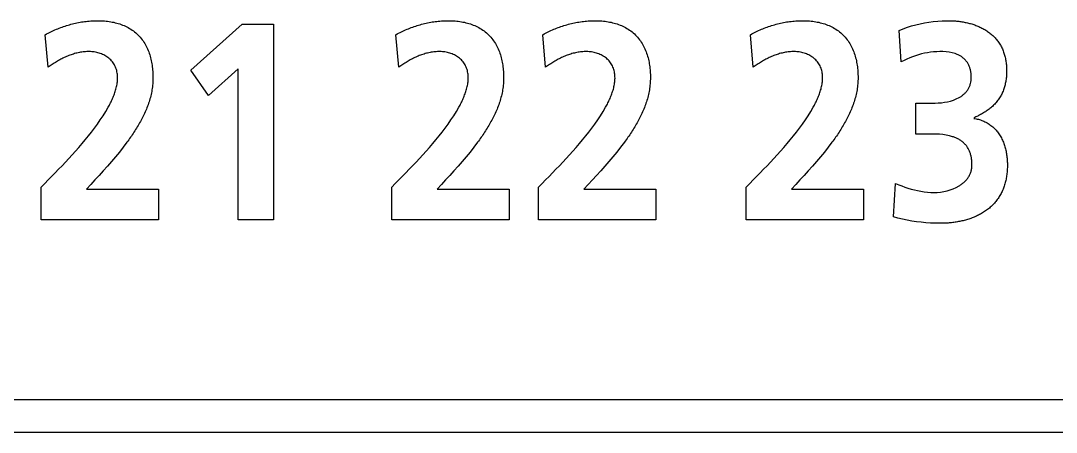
# Model space of a CAD drawing. Extents: x 147 to 432, y 261 to 358.
# Drawn here: x 261.25 to 270.75, y 318.83 to 322.61 of the extents above; entities that cross this region are included whole.
import ezdxf

# ---------------------------------------------------------------- set-up
doc = ezdxf.new("R2010")
doc.units = 0
doc.header["$MEASUREMENT"] = 0
doc.layers.get('0').update_dxf_attribs({"linetype": 'CONTINUOUS'})

msp = doc.modelspace()

# ---------------------------------------------------------------- linework, layer by layer
at = {"color": 7, "linetype": 'Continuous'}
for p, q in [((262.81125, 322.15466), (263.28443, 322.57754)), ((263.28443, 322.57754), (263.57227, 322.57754)), ((263.57227, 322.57754), (263.57227, 320.77783)), ((261.50228, 322.1805), (261.47679, 322.47953)), ((264.72, 322.1805), (264.69451, 322.47953)), ((266.06686, 322.1805), (266.0412, 322.47953)), ((267.97217, 322.1805), (267.94668, 322.47953)), ((269.33109, 322.22942), (269.31249, 322.51829)), ((263.2474, 322.16758), (262.97368, 321.92005)), ((263.2474, 320.77783), (263.2474, 322.16758)), ((262.97368, 321.92005), (262.81125, 322.15466)), ((269.46562, 321.56675), (269.46562, 321.85046)), ((269.46562, 321.85046), (269.6141, 321.85046)), ((269.62341, 321.56675), (269.46562, 321.56675)), ((269.2615, 320.80625), (269.27993, 321.11303)), ((261.43958, 320.77783), (261.43958, 321.07944)), ((261.85489, 321.06153), (262.51617, 321.06153)), ((262.51617, 321.06153), (262.51617, 320.77783)), ((264.6573, 320.77783), (264.6573, 321.07944)), ((265.07261, 321.06153), (265.73389, 321.06153)), ((265.73389, 321.06153), (265.73389, 320.77783)), ((266.00416, 320.77783), (266.00416, 321.07944)), ((266.41947, 321.06153), (267.08058, 321.06153)), ((267.08058, 321.06153), (267.08058, 320.77783)), ((267.90947, 320.77783), (267.90947, 321.07944)), ((268.32478, 321.06153), (268.98606, 321.06153)), ((268.98606, 321.06153), (268.98606, 320.77783)), ((262.51617, 320.77783), (261.43958, 320.77783)), ((263.57227, 320.77783), (263.2474, 320.77783)), ((265.73389, 320.77783), (264.6573, 320.77783)), ((267.08058, 320.77783), (266.00416, 320.77783)), ((268.98606, 320.77783), (267.90947, 320.77783)), ((311.80602, 319.12642), (257.50511, 319.12642)), ((257.50511, 318.8267), (311.80602, 318.8267))]:
    msp.add_line(p, q, dxfattribs=at)
for points in [[(261.47679, 322.47953, -0.014149), (261.52694, 322.505999, -0.014041), (261.578505, 322.529595, -0.013947), (261.631308, 322.550272, -0.013981), (261.685182, 322.567971, -0.014134), (261.739966, 322.582615, -0.014405), (261.795495, 322.594112, -0.014801), (261.851599, 322.60235, -0.015085), (261.907471, 322.607165, -0.016194), (261.964156, 322.608515, -0.018532), (262.020798, 322.605952, -0.021466), (262.077052, 322.598874, -0.024615), (262.13241, 322.586653, -0.027965), (262.186176, 322.568697, -0.031395), (262.237427, 322.544494, -0.034245), (262.285064, 322.5138, -0.035561), (262.327956, 322.476767, -0.035344), (262.365146, 322.434011, -0.033692), (262.396084, 322.386531, -0.030518), (262.420696, 322.335473, -0.027152), (262.439269, 322.281914, -0.023576), (262.45231, 322.226746, -0.019444), (262.460567, 322.170649, -0.018591), (262.464604, 322.114094, -0.019082), (262.464374, 322.057394, -0.019881), (262.459735, 322.000877, -0.020685), (262.450525, 321.944936, -0.018645), (262.436925, 321.889895, -0.016312), (262.419513, 321.835925, -0.014628), (262.398803, 321.783133, -0.01307), (262.375202, 321.731569, -0.011587), (262.349089, 321.68123, -0.010135), (262.320814, 321.63207, -0.008922), (262.290689, 321.58402, -0.007782), (262.259104, 321.53719, -0.006825), (262.226034, 321.491116), (262.191799, 321.445901), (262.156575, 321.401453), (262.120516, 321.357677), (262.083766, 321.314481), (262.046447, 321.271775), (262.008667, 321.229476), (261.97055, 321.187481), (261.93226, 321.145643), (261.89391, 321.10386), (261.85489, 321.06153)], [(264.69451, 322.47953, -0.014149), (264.74466, 322.505999, -0.014041), (264.796225, 322.529595, -0.013947), (264.849028, 322.550272, -0.013981), (264.902902, 322.567971, -0.014134), (264.957686, 322.582615, -0.014405), (265.013215, 322.594112, -0.014801), (265.069319, 322.60235, -0.015085), (265.125191, 322.607165, -0.016194), (265.181876, 322.608515, -0.018532), (265.238518, 322.605952, -0.021466), (265.294772, 322.598874, -0.024615), (265.35013, 322.586653, -0.027965), (265.403896, 322.568697, -0.031395), (265.455147, 322.544494, -0.034245), (265.502784, 322.5138, -0.035561), (265.545676, 322.476767, -0.035344), (265.582866, 322.434011, -0.033692), (265.613804, 322.386531, -0.030518), (265.638416, 322.335473, -0.027152), (265.656989, 322.281914, -0.023576), (265.67003, 322.226746, -0.019444), (265.678287, 322.170649, -0.018591), (265.682324, 322.114094, -0.019082), (265.682094, 322.057394, -0.019881), (265.677455, 322.000877, -0.020685), (265.668245, 321.944936, -0.018645), (265.654645, 321.889895, -0.016312), (265.637233, 321.835925, -0.014628), (265.616523, 321.783133, -0.01307), (265.592922, 321.731569, -0.011587), (265.566809, 321.68123, -0.010135), (265.538534, 321.63207, -0.008922), (265.508409, 321.58402, -0.007782), (265.476824, 321.53719, -0.006825), (265.443754, 321.491116), (265.409519, 321.445901), (265.374295, 321.401453), (265.338236, 321.357677), (265.301486, 321.314481), (265.264167, 321.271775), (265.226387, 321.229476), (265.18827, 321.187481), (265.14998, 321.145643), (265.11163, 321.10386), (265.07261, 321.06153)], [(266.0412, 322.47953, -0.014103), (266.091363, 322.505981, -0.014001), (266.142936, 322.529566, -0.013915), (266.195744, 322.55024, -0.013959), (266.249621, 322.567941, -0.01412), (266.304406, 322.582592, -0.0144), (266.359936, 322.594097, -0.014806), (266.416043, 322.602344, -0.015107), (266.471927, 322.607165, -0.016209), (266.528615, 322.608515, -0.018525), (266.58526, 322.605951, -0.021445), (266.641518, 322.598874, -0.024598), (266.69688, 322.58666, -0.02795), (266.750653, 322.568713, -0.031382), (266.801912, 322.544521, -0.034238), (266.84956, 322.513839, -0.03556), (266.892466, 322.476816, -0.03535), (266.92967, 322.434068, -0.033703), (266.960621, 322.386594, -0.030529), (266.985246, 322.335538, -0.027162), (267.003829, 322.281979, -0.023586), (267.016877, 322.22681, -0.019451), (267.02514, 322.170711, -0.018592), (267.029182, 322.114153, -0.019083), (267.028956, 322.057449, -0.019881), (267.024322, 322.000929, -0.020687), (267.015115, 321.944984, -0.018648), (267.001518, 321.889939, -0.016315), (266.984108, 321.835965, -0.01463), (266.963398, 321.78317, -0.013071), (266.939798, 321.731602, -0.011589), (266.913686, 321.68126, -0.010136), (266.885409, 321.632096, -0.008923), (266.855285, 321.584043, -0.007786), (266.823684, 321.53719, -0.006825), (266.790613, 321.491114), (266.756375, 321.445896), (266.721149, 321.401445), (266.685088, 321.357668), (266.648336, 321.314469), (266.611015, 321.271761), (266.573232, 321.22946), (266.535113, 321.187462), (266.496821, 321.145622), (266.458469, 321.103837), (266.41947, 321.06153)], [(267.94668, 322.47953, -0.014149), (267.99683, 322.506, -0.014041), (268.048395, 322.529595, -0.013947), (268.101199, 322.550273, -0.013982), (268.155074, 322.567971, -0.014134), (268.209858, 322.582615, -0.014405), (268.265387, 322.594112, -0.014801), (268.321492, 322.60235, -0.015084), (268.377361, 322.607165, -0.016195), (268.434047, 322.608515, -0.018532), (268.490689, 322.605952, -0.021466), (268.546943, 322.598873, -0.024616), (268.602302, 322.586653, -0.027966), (268.656068, 322.568696, -0.031395), (268.707319, 322.544493, -0.034246), (268.754956, 322.513799, -0.035561), (268.797848, 322.476765, -0.035344), (268.835039, 322.434008, -0.033692), (268.865976, 322.386528, -0.030518), (268.890588, 322.335469, -0.027152), (268.909161, 322.281909, -0.023576), (268.922201, 322.226741, -0.019445), (268.930458, 322.170644, -0.018589), (268.934494, 322.114088, -0.019077), (268.934264, 322.057387, -0.019874), (268.929627, 322.000869, -0.020677), (268.92042, 321.944928, -0.018639), (268.906824, 321.889885, -0.016309), (268.889418, 321.835913, -0.014627), (268.868713, 321.783118, -0.01307), (268.845118, 321.731551, -0.011589), (268.819011, 321.681209, -0.010137), (268.79074, 321.632046, -0.008925), (268.760619, 321.583993, -0.007781), (268.729058, 321.53719, -0.00683), (268.695991, 321.491113), (268.661758, 321.445897), (268.626535, 321.401446), (268.590476, 321.357671), (268.553725, 321.314475), (268.516403, 321.27177), (268.478619, 321.229475), (268.440496, 321.187484), (268.402198, 321.145653), (268.363839, 321.103878), (268.32478, 321.06153)], [(269.31249, 322.51829), (269.350015, 322.53374), (269.388137, 322.547656), (269.426773, 322.560072), (269.46585, 322.571021), (269.505303, 322.580528), (269.544688, 322.588547), (269.584713, 322.595252), (269.624945, 322.600578), (269.666158, 322.604603), (269.706659, 322.607178), (269.747221, 322.608457), (269.787801, 322.608173, -0.012389), (269.828284, 322.606, -0.013223), (269.868638, 322.601737, -0.013445), (269.908708, 322.595329, -0.01445), (269.94836, 322.586706, -0.015806), (269.987578, 322.575657, -0.017313), (270.02582, 322.562095, -0.01901), (270.062976, 322.545796, -0.020975), (270.09871, 322.526584, -0.022927), (270.132618, 322.504311, -0.024753), (270.164252, 322.478914, -0.026192), (270.193125, 322.450421, -0.026957), (270.218816, 322.419028, -0.027059), (270.240948, 322.385037, -0.026082), (270.259356, 322.348886, -0.024863), (270.273974, 322.31105, -0.022663), (270.28494, 322.271989, -0.020661), (270.292486, 322.232124, -0.018543), (270.296887, 322.191792, -0.016471), (270.298456, 322.151244, -0.01618), (270.297431, 322.110667, -0.01847), (270.2936, 322.070275, -0.020774), (270.286615, 322.030308, -0.023134), (270.276151, 321.99111, -0.025133), (270.26196, 321.953105, -0.0264), (270.243923, 321.916769, -0.026922), (270.222108, 321.882569, -0.026732), (270.196372, 321.850426, -0.024678), (270.167898, 321.821528, -0.022369), (270.136828, 321.79544, -0.019885), (270.103663, 321.772063, -0.017288), (270.068851, 321.75122, -0.013998), (270.0328, 321.732588, -0.01382), (269.99685, 321.71644)], [(261.43958, 321.07944), (261.471132, 321.112469), (261.502856, 321.145333), (261.534755, 321.178026), (261.566678, 321.210696), (261.598467, 321.243496), (261.630067, 321.276479), (261.661456, 321.309663), (261.692608, 321.343068), (261.723488, 321.376726), (261.754056, 321.410667), (261.784272, 321.444922), (261.814092, 321.479521), (261.843473, 321.514494), (261.872366, 321.549872), (261.900706, 321.585693), (261.92842, 321.622001), (261.95543, 321.658835), (261.981623, 321.696252), (262.006863, 321.734317), (262.031008, 321.77309), (262.053845, 321.812649, 0.010683), (262.075095, 321.853076, 0.012617), (262.094447, 321.894429, 0.016172), (262.111384, 321.936809, 0.019777), (262.125236, 321.98031, 0.024905), (262.135214, 322.02494, 0.032018), (262.140062, 322.070356, 0.039248), (262.138402, 322.115956, 0.046124), (262.129026, 322.160596, 0.052028), (262.111097, 322.202519, 0.052728), (262.085277, 322.239083, 0.051135), (262.051827, 322.270071, 0.046055), (262.013001, 322.294012, 0.040844), (261.970613, 322.310893, 0.036734), (261.926121, 322.321052, 0.033923), (261.880633, 322.324802, 0.027952), (261.834876, 322.322896, 0.024099), (261.789688, 322.316345, 0.021932), (261.745297, 322.305645, 0.01944), (261.701937, 322.291317, 0.017132), (261.659737, 322.273858, 0.015063), (261.618745, 322.253722, 0.013241), (261.578955, 322.231302, 0.011632), (261.54033, 322.206926, 0.01079), (261.50228, 322.1805)], [(264.6573, 321.07944), (264.688867, 321.112455), (264.7206, 321.145309), (264.752507, 321.177996), (264.784433, 321.210663), (264.816226, 321.24346), (264.847828, 321.276441), (264.879218, 321.309623), (264.910372, 321.343028), (264.941251, 321.376686), (264.971819, 321.410628), (265.002033, 321.444884), (265.031852, 321.479484), (265.061232, 321.514459), (265.090123, 321.549838), (265.11846, 321.585662), (265.146172, 321.621972), (265.173178, 321.658808), (265.199368, 321.696227), (265.224605, 321.734294), (265.248747, 321.77307), (265.27158, 321.812631, 0.010683), (265.292826, 321.853061, 0.012616), (265.312175, 321.894416, 0.016169), (265.329108, 321.936797, 0.019772), (265.342958, 321.980299, 0.024897), (265.352934, 322.024929, 0.032009), (265.357781, 322.070346, 0.03924), (265.356123, 322.115946, 0.046124), (265.346749, 322.160586, 0.052027), (265.328822, 322.20251, 0.052741), (265.302997, 322.239083, 0.051135), (265.269547, 322.270071, 0.046055), (265.230721, 322.294012, 0.040844), (265.188332, 322.310893, 0.036734), (265.14384, 322.321052, 0.033928), (265.098352, 322.324802, 0.027962), (265.052637, 322.322896, 0.024113), (265.00745, 322.31634, 0.021918), (264.96306, 322.305636, 0.019416), (264.9197, 322.291306, 0.017107), (264.877498, 322.273851, 0.015046), (264.836503, 322.253722, 0.013237), (264.796708, 322.231309, 0.011645), (264.758078, 322.206941, 0.010823), (264.72, 322.1805)], [(266.00416, 321.07944), (266.035708, 321.112466), (266.067426, 321.145328), (266.099319, 321.17802), (266.131235, 321.210691), (266.163018, 321.24349), (266.194611, 321.276473), (266.225992, 321.309656), (266.257138, 321.343062), (266.28801, 321.37672), (266.31857, 321.410661), (266.348778, 321.444916), (266.378591, 321.479516), (266.407964, 321.514489), (266.43685, 321.549866), (266.465182, 321.585688), (266.492888, 321.621995), (266.51989, 321.658828), (266.546075, 321.696245), (266.571308, 321.734309), (266.595446, 321.773081), (266.618275, 321.812638, 0.01068), (266.639518, 321.853064, 0.012613), (266.658865, 321.894414, 0.016167), (266.675796, 321.936791, 0.019771), (266.689645, 321.980288, 0.024892), (266.69962, 322.024913, 0.031994), (266.70447, 322.070324, 0.039208), (266.702819, 322.11592, 0.046064), (266.693461, 322.160558, 0.051998), (266.675558, 322.202487, 0.052766), (266.649747, 322.239083, 0.051173), (266.616313, 322.270082, 0.046105), (266.577497, 322.294028, 0.041677), (266.534201, 322.31119, 0.036716), (266.489681, 322.321205, 0.033811), (266.444186, 322.324817, 0.027232), (266.399456, 322.322896, 0.024096), (266.354273, 322.316346, 0.02193), (266.309886, 322.305648, 0.019439), (266.266531, 322.291322, 0.017131), (266.224335, 322.273866, 0.015063), (266.183347, 322.253734, 0.013241), (266.14356, 322.231317, 0.011632), (266.104939, 322.206945, 0.010797), (266.06686, 322.1805)], [(267.90947, 321.07944), (267.941037, 321.112455), (267.97277, 321.145309), (268.004677, 321.177996), (268.036603, 321.210663), (268.068396, 321.24346), (268.099998, 321.276441), (268.131388, 321.309623), (268.162542, 321.343028), (268.193421, 321.376686), (268.223989, 321.410628), (268.254203, 321.444884), (268.284022, 321.479484), (268.313402, 321.514459), (268.342293, 321.549838), (268.37063, 321.585662), (268.398342, 321.621972), (268.425348, 321.658808), (268.451538, 321.696227), (268.476775, 321.734294), (268.500917, 321.77307), (268.52375, 321.812631, 0.010683), (268.544996, 321.853061, 0.012616), (268.564345, 321.894416, 0.016169), (268.581278, 321.936797, 0.019772), (268.595128, 321.980299, 0.024897), (268.605104, 322.024929, 0.032009), (268.609951, 322.070346, 0.03924), (268.608293, 322.115946, 0.046124), (268.598919, 322.160586, 0.052027), (268.580992, 322.20251, 0.052741), (268.555167, 322.239083, 0.051135), (268.521717, 322.270071, 0.046055), (268.482891, 322.294012, 0.040844), (268.440502, 322.310893, 0.036734), (268.39601, 322.321052, 0.033928), (268.350522, 322.324802, 0.027962), (268.304807, 322.322896, 0.024113), (268.25962, 322.31634, 0.021918), (268.21523, 322.305636, 0.019416), (268.17187, 322.291306, 0.017107), (268.129668, 322.273851, 0.015046), (268.088673, 322.253722, 0.013237), (268.048878, 322.231309, 0.011645), (268.010248, 322.206941, 0.010823), (267.97217, 322.1805)], [(269.6141, 321.85046), (269.642569, 321.850866), (269.671006, 321.852384), (269.699368, 321.85498), (269.727592, 321.858767), (269.755596, 321.86393), (269.783266, 321.870649), (269.810455, 321.87911), (269.836945, 321.889546), (269.862446, 321.902202, 0.026778), (269.88656, 321.91733, 0.030773), (269.908776, 321.935121, 0.034387), (269.928481, 321.955654, 0.03762), (269.945133, 321.978945, 0.037552), (269.958027, 322.004309, 0.036472), (269.96702, 322.03131, 0.034035), (269.97211, 322.059301, 0.02657), (269.97377, 322.08765), (269.972667, 322.116103), (269.968842, 322.144312, 0.028649), (269.962072, 322.171962, 0.033675), (269.951909, 322.198544, 0.036832), (269.938117, 322.223432, 0.037995), (269.920751, 322.245972, 0.037382), (269.900179, 322.265627, 0.033884), (269.877491, 322.281831, 0.030476), (269.852397, 322.295262, 0.026373), (269.825937, 322.30576), (269.798576, 322.313631), (269.770652, 322.319197), (269.7424, 322.322746), (269.713979, 322.324516), (269.685503, 322.324798), (269.657138, 322.323852), (269.628734, 322.321801), (269.600432, 322.318644), (269.572275, 322.31438), (269.544735, 322.309118), (269.516988, 322.302707), (269.489505, 322.295244), (269.462323, 322.286753), (269.435792, 322.277379), (269.409301, 322.266927), (269.383202, 322.255533), (269.357516, 322.243235), (269.332267, 322.230061)], [(269.99685, 321.71127, -0.029911), (270.039016, 321.702583, -0.030132), (270.079865, 321.688924, -0.03297), (270.118663, 321.670246, -0.033797), (270.154609, 321.646552, -0.033404), (270.187048, 321.618233, -0.032036), (270.215506, 321.585914, -0.030275), (270.240205, 321.549609, -0.026984), (270.260205, 321.511463, -0.02437), (270.276192, 321.471464, -0.02194), (270.288414, 321.430157, -0.019856), (270.297202, 321.387718, -0.01815), (270.302712, 321.344988, -0.016278), (270.30526, 321.301988, -0.014501), (270.305175, 321.258907, -0.015715), (270.302499, 321.215906, -0.017209), (270.297, 321.173177, -0.018799), (270.288442, 321.130948, -0.020647), (270.276586, 321.089527, -0.022593), (270.261199, 321.049293, -0.023633), (270.242156, 321.010651, -0.024692), (270.219479, 320.974028, -0.024798), (270.193276, 320.939839, -0.024456), (270.16384, 320.908389, -0.02356), (270.131512, 320.87992, -0.022159), (270.096695, 320.854501, -0.020631), (270.059853, 320.832171, -0.018917), (270.021362, 320.81282, -0.017348), (269.981567, 320.796306, -0.015854), (269.940765, 320.782467, -0.014525), (269.899197, 320.771128, -0.013344), (269.857062, 320.762122, -0.012442), (269.814518, 320.755291, -0.011889), (269.771693, 320.750537, -0.011124), (269.728692, 320.747766), (269.68593, 320.74682), (269.642937, 320.747438), (269.59906, 320.74928), (269.556069, 320.752218), (269.513168, 320.756252), (269.470385, 320.761394), (269.427756, 320.767686), (269.385327, 320.775206), (269.343161, 320.78408), (269.301348, 320.79449), (269.2615, 320.80625)], [(269.27993, 321.11303), (269.307835, 321.101188), (269.336037, 321.090073), (269.364532, 321.07973), (269.393315, 321.07022), (269.422375, 321.061596), (269.451699, 321.053915), (269.481266, 321.047232), (269.511052, 321.041602), (269.541696, 321.036984), (269.571823, 321.033642), (269.601522, 321.031509), (269.631818, 321.030524), (269.66212, 321.031209), (269.692308, 321.033894), (269.722247, 321.038615), (269.751829, 321.045217), (269.780928, 321.053695), (269.809385, 321.064123), (269.837003, 321.076602), (269.863518, 321.091277, 0.024307), (269.888582, 321.108305, 0.027629), (269.911746, 321.127837, 0.031331), (269.932417, 321.149916, 0.034402), (269.950024, 321.174557, 0.036743), (269.963964, 321.201451, 0.038016), (269.973747, 321.230123, 0.035856), (269.9791, 321.259913, 0.026778), (269.980698, 321.290174, 0.022962), (269.979349, 321.320451, 0.021816), (269.9753, 321.350483, 0.025048), (269.968512, 321.380022, 0.03038), (269.958499, 321.408613, 0.033182), (269.944937, 321.4357, 0.035027), (269.927797, 321.460677, 0.035257), (269.907333, 321.483007, 0.032925), (269.884008, 321.502336, 0.02983), (269.858439, 321.518588, 0.025867), (269.831218, 321.531902, 0.022153), (269.802845, 321.542545), (269.773694, 321.550845), (269.744036, 321.557097), (269.714061, 321.561576), (269.6836, 321.56459), (269.653331, 321.56631), (269.62341, 321.56675)]]:
    msp.add_lwpolyline(points, format="xyb", dxfattribs=at)

doc.saveas('drawing.dxf')
